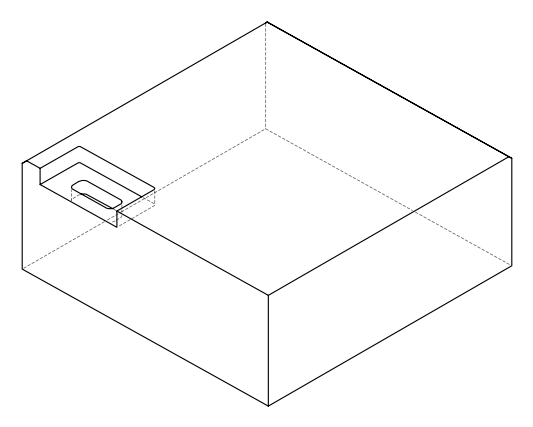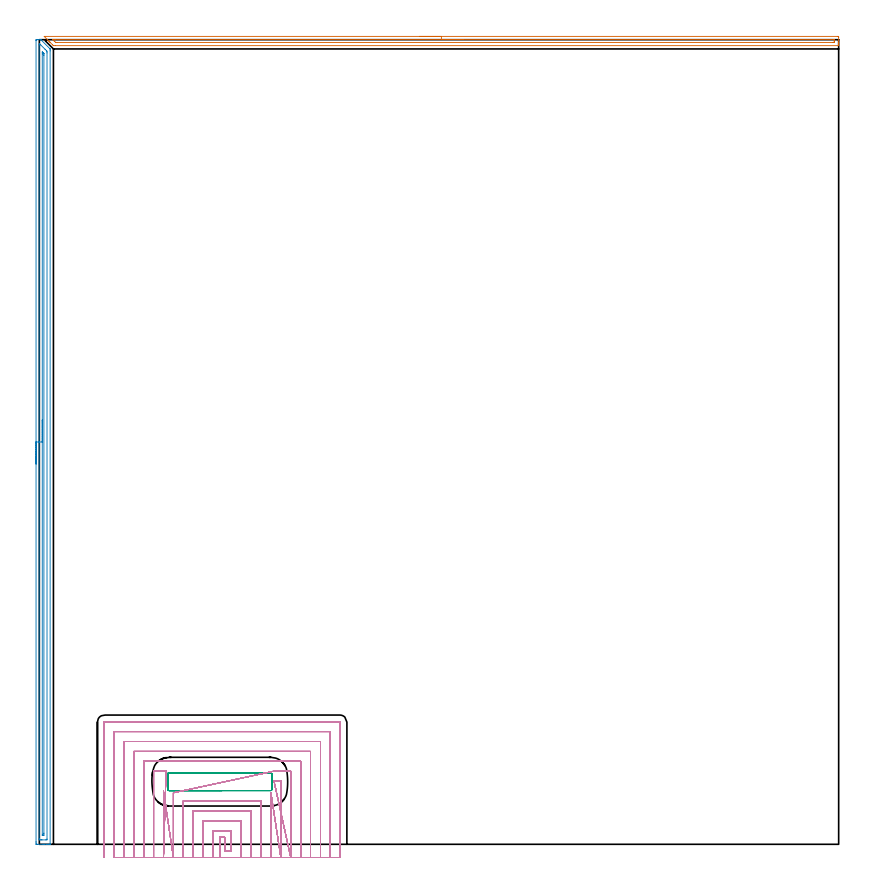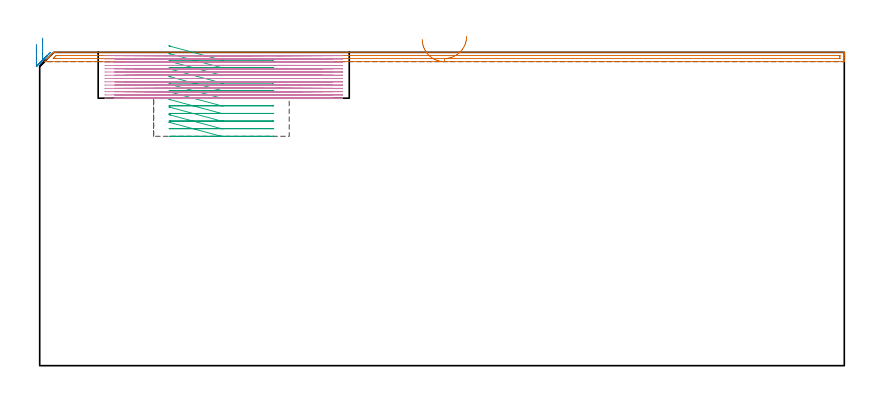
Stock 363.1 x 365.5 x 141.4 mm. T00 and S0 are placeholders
(PLAN: 4 operations, 2 tool changes, 96.2 min)
(1 AREA_MILL | FG_CHAMFER_SURFACE | UGT0205_001 | 5.91 min | 3206 mm3)
(2 AREA_MILL_1 | FG_CHAMFER_SURFACE_1 | UGT0205_001 | 8.9 min | 7441 mm3)
(3 MILL_RECTANGULAR_POCKET | POCKET_RECTANGULAR_STRAIGHT | UGT0201_103 | Follow Part, ap 3.5, ae 75% | 3.56 min | 49445 mm3)
(4 MILL_SLOT | SLOT_PARTIAL_RECTANGULAR | UGT0201_014 | Follow Part, ap 1.5, ae 75% | 77.87 min | 110583 mm3)
(TOOL UGT0205_001 | Chamfer Mill 20 x 3 x 45 deg. | D20 FL50 Z2)
(TOOL UGT0201_103 | End Mill 14 mm | D14 FL19 Z2)
(TOOL UGT0201_014 | End mill 6 mm | D6 FL24 Z4)
(OP 1 AREA_MILL)
G17 G21 G94 G90
T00 M6
G54
G17 G0 G90 X172.65 Y367. S1061 M3
G43 Z151.4 H0
Z147.2
G94 G1 X172.688 Z146.328 F250.
X172.802 Z145.464
X172.991 Z144.612
X173.253 Z143.78
X173.587 Z142.974
X173.99 Z142.2
X174.458 Z141.464
X174.989 Z140.772
X175.579 Z140.129
X176.222 Z139.54
X176.914 Z139.009
X177.65 Z138.54
X178.424 Z138.137
X179.23 Z137.803
X180.062 Z137.541
X180.913 Z137.352
X181.778 Z137.238
X182.65 Z137.2
X362.494
X362.849 Y366.997 Z137.201
X363.09 Y366.992 Z137.203
X363.1 Y366.649 Z137.546
Y365.214 Z138.983
Y364.026 Z140.169
Y363.398 Z140.801
Y363.052 Z141.147
X363.098 Y362.924 Z141.268
X363.09 Y362.802 Z141.388
X362.94 Y362.8 Z141.4
X7.269
X6.504 Y362.805 Z141.395
X6.399 Y362.807 Z141.393
X6.377 Y362.826 Z141.374
X6.047 Y363.151 Z141.045
X4.875 Y364.324 Z139.874
X4.735 Y364.463 Z139.733
X4.591 Y364.607 Z139.59
X4.446 Y364.753 Z139.445
X4.298 Y364.9 Z139.295
X4.145 Y365.054 Z139.144
X4.018 Y365.181 Z139.017
X3.86 Y365.337 Z138.858
X3.699 Y365.5 Z138.698
X2.202 Y366.998 Z137.2
X2.36 Y367.
X182.65
Y365.586 Z138.614
X360.708 Y365.585 Z138.615
X360.903 Y365.584 Z138.616
X361.052 Y365.58 Z138.62
X361.083 Y365.579 Z138.621
X361.09 Y365.562 Z138.638
X361.094 Y365.535 Z138.665
X361.099 Y365.392 Z138.808
X361.1 Y364.9 Z139.3
Y364.517 Z139.683
X361.098 Y364.389 Z139.811
X361.094 Y364.287 Z139.913
X361.09 Y364.224 Z139.976
X361.057 Y364.221 Z139.979
X360.708 Y364.216 Z139.984
X360.515 Y364.215 Z139.985
X8.162
X7.968
X7.619 Y364.219 Z139.981
X7.449 Y364.221 Z139.979
X7.269 Y364.389 Z139.811
X6.752 Y364.9 Z139.3
X6.377 Y365.276 Z138.924
X6.13 Y365.532 Z138.668
X6.09 Y365.579 Z138.621
X6.174 Y365.581 Z138.619
X6.377 Y365.584 Z138.616
X6.569 Y365.585 Z138.615
X7.269 Y365.586 Z138.614
X182.65
X183.521 Z138.652
X184.386 Z138.766
X185.238 Z138.955
X186.07 Z139.217
X186.876 Z139.551
X187.65 Z139.954
X188.386 Z140.423
X189.078 Z140.954
X189.721 Z141.543
X190.31 Z142.186
X190.841 Z142.878
X191.31 Z143.614
X191.713 Z144.388
X192.047 Z145.194
X192.309 Z146.026
X192.498 Z146.878
X192.612 Z147.743
X192.65 Z148.614
G0 Z151.4
M5
M2
(OP 2 AREA_MILL_1)
G17 G21 G94 G90
T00 M6
G54
G17 G0 G90 X-1.5 Y172.75 S1061 M3
G43 Z151.4 H0
Z145.
G94 G1 Y172.788 Z144.128 F250.
Y172.902 Z143.263
Y173.091 Z142.412
Y173.353 Z141.58
Y173.687 Z140.774
Y174.09 Z140.
Y174.558 Z139.264
Y175.09 Z138.572
Y175.679 Z137.929
Y176.322 Z137.34
Y177.014 Z136.808
Y177.75 Z136.34
Y178.524 Z135.937
Y179.33 Z135.603
Y180.162 Z135.341
Y181.014 Z135.152
Y181.878 Z135.038
Y182.75 Z135.
Y365.159
X-1.497 Y365.336 Z135.003
X-1.491 Y365.498 Z135.005
X-1.289 Y365.5 Z135.207
X-0.963 Z135.533
X-0.326 Z136.173
X0.369 Z136.868
X0.487 Y365.499 Z136.986
X0.709 Y365.49 Z137.205
X0.812 Y365.388 Z137.31
X0.865 Y365.336 Z137.363
X4.807 Y361.395 Z141.304
X4.882 Y361.318 Z141.382
X4.893 Y361.297 Z141.393
X4.9 Y360.425 Z141.4
Y0.164
X4.897 Y0.01 Z141.388
X4.867 Y0.007 Z141.358
X4.504 Y0. Z141.003
X4.129 Z140.628
X3.475 Z139.97
X2.261 Z138.758
X1.7 Z138.194
X-0.963 Y0.001 Z135.534
X-1.206 Y0.003 Z135.291
X-1.491 Y0.008 Z135.005
X-1.494 Y0.076 Z135.003
X-1.499 Y0.611 Z135.001
X-1.5 Y1.151 Z135.
Y182.75
X-0.086 Z136.414
X-0.085 Y363.114 Z136.415
X-0.075 Y363.49 Z136.425
X0.056 Y363.493 Z136.556
X0.161 Z136.661
X0.23 Y363.49 Z136.73
X0.281 Y363.457 Z136.781
X0.645 Y363.103 Z137.145
X2.588 Y361.163 Z139.088
X3.32 Y360.425 Z139.82
X3.475 Y360.263 Z139.975
X3.486 Y359.522 Z139.986
X3.485 Y2.386 Z139.985
X3.475 Y2.01 Z139.975
X2.979 Y2.002 Z139.479
X1.207 Y2. Z137.707
X0.812 Y2.001 Z137.312
X0.316 Y2.003 Z136.816
X-0.075 Y2.01 Z136.425
X-0.085 Y2.397 Z136.415
X-0.086 Y2.407 Z136.414
Y182.75
X1.328 Z137.828
X1.329 Y359.013 Z137.829
X1.33 Y359.532 Z137.83
X1.332 Y359.902 Z137.832
X1.334 Y359.942 Z137.834
X1.494 Y359.796 Z137.994
X1.631 Y359.668 Z138.131
X1.7 Y359.601 Z138.2
X1.769 Y359.532 Z138.269
X1.838 Y359.461 Z138.338
X1.978 Y359.316 Z138.478
X2.065 Y359.223 Z138.565
X2.067 Y359.204 Z138.567
X2.07 Y359.16 Z138.57
X2.071 Y358.639 Z138.571
Y358.266
Y5.075
X2.07 Y4.703 Z138.57
X2.064 Y4.182 Z138.564
X2.056 Y4.01 Z138.556
X1.879 Y4.002 Z138.379
X1.7 Z138.2
X1.519 Y4.005 Z138.019
X1.399 Y4.01 Z137.899
X1.335 Y4.021 Z137.835
X1.333 Y4.058 Z137.833
X1.33 Y4.182 Z137.83
X1.329 Y4.556 Z137.829
X1.328 Y182.75 Z137.828
Y183.622 Z137.866
Y184.486 Z137.98
Y185.338 Z138.169
Y186.17 Z138.431
Y186.976 Z138.765
Y187.75 Z139.168
Y188.486 Z139.637
Y189.178 Z140.168
Y189.821 Z140.757
Y190.41 Z141.401
Y190.942 Z142.093
Y191.41 Z142.828
Y191.813 Z143.602
Y192.147 Z144.408
Y192.409 Z145.24
Y192.598 Z146.092
Y192.712 Z146.957
Y192.75 Z147.828
G0 Z151.4
M5
M2
(OP 3 MILL_RECTANGULAR_POCKET)
G17 G21 G94 G90
T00 M6
G54
G17 G0 G90 X58.4 Y25.065 S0 M3
G43 Z151.4 H0
Z144.4
G94 G1 Y24.9 Z144.356 F250.
Y24.829 Z144.337
X58.448 Y24.674 Z144.293
X58.543 Y24.543 Z144.25
X58.674 Y24.448 Z144.206
X58.829 Y24.4 Z144.163
X58.9 Z144.144
X82. Z137.954
X105.1 F500.
G3 X105.6 Y24.9 R0.5
G1 Y32.
G3 X105.1 Y32.5 R0.5
G1 X58.9
G3 X58.4 Y32. R0.5
G1 Y24.9
G3 X58.9 Y24.4 R0.5
G1 X82.
X83.
G0 X58.4 Y25.065 Z140.954
G1 Y24.9 Z140.91 F250.
Y24.829 Z140.891
X58.448 Y24.674 Z140.848
X58.543 Y24.543 Z140.804
X58.674 Y24.448 Z140.761
X58.829 Y24.4 Z140.718
X58.9 Z140.699
X82. Z134.509
X105.1 F500.
G3 X105.6 Y24.9 R0.5
G1 Y32.
G3 X105.1 Y32.5 R0.5
G1 X58.9
G3 X58.4 Y32. R0.5
G1 Y24.9
G3 X58.9 Y24.4 R0.5
G1 X82.
X83.
G0 X58.4 Y25.065 Z137.509
G1 Y24.9 Z137.465 F250.
Y24.829 Z137.446
X58.448 Y24.674 Z137.402
X58.543 Y24.543 Z137.359
X58.674 Y24.448 Z137.316
X58.829 Y24.4 Z137.272
X58.9 Z137.253
X82. Z131.064
X105.1 F500.
G3 X105.6 Y24.9 R0.5
G1 Y32.
G3 X105.1 Y32.5 R0.5
G1 X58.9
G3 X58.4 Y32. R0.5
G1 Y24.9
G3 X58.9 Y24.4 R0.5
G1 X82.
X83.
G0 X58.4 Y25.065 Z134.064
G1 Y24.9 Z134.019 F250.
Y24.829 Z134.
X58.448 Y24.674 Z133.957
X58.543 Y24.543 Z133.914
X58.674 Y24.448 Z133.87
X58.829 Y24.4 Z133.827
X58.9 Z133.808
X82. Z127.618
X105.1 F500.
G3 X105.6 Y24.9 R0.5
G1 Y32.
G3 X105.1 Y32.5 R0.5
G1 X58.9
G3 X58.4 Y32. R0.5
G1 Y24.9
G3 X58.9 Y24.4 R0.5
G1 X82.
X83.
G0 X58.4 Y25.065 Z130.618
G1 Y24.9 Z130.574 F250.
Y24.829 Z130.555
X58.448 Y24.674 Z130.512
X58.543 Y24.543 Z130.468
X58.674 Y24.448 Z130.425
X58.829 Y24.4 Z130.381
X58.9 Z130.362
X82. Z124.173
X105.1 F500.
G3 X105.6 Y24.9 R0.5
G1 Y32.
G3 X105.1 Y32.5 R0.5
G1 X58.9
G3 X58.4 Y32. R0.5
G1 Y24.9
G3 X58.9 Y24.4 R0.5
G1 X82.
X83.
G0 X58.4 Y25.065 Z127.173
G1 Y24.9 Z127.129 F250.
Y24.829 Z127.11
X58.448 Y24.674 Z127.066
X58.543 Y24.543 Z127.023
X58.674 Y24.448 Z126.979
X58.829 Y24.4 Z126.936
X58.9 Z126.917
X82. Z120.727
X105.1 F500.
G3 X105.6 Y24.9 R0.5
G1 Y32.
G3 X105.1 Y32.5 R0.5
G1 X58.9
G3 X58.4 Y32. R0.5
G1 Y24.9
G3 X58.9 Y24.4 R0.5
G1 X82.
X83.
G0 X58.4 Y25.065 Z123.727
G1 Y24.9 Z123.683 F250.
Y24.829 Z123.664
X58.448 Y24.674 Z123.621
X58.543 Y24.543 Z123.577
X58.674 Y24.448 Z123.534
X58.829 Y24.4 Z123.49
X58.9 Z123.471
X82. Z117.282
X105.1 F500.
G3 X105.6 Y24.9 R0.5
G1 Y32.
G3 X105.1 Y32.5 R0.5
G1 X58.9
G3 X58.4 Y32. R0.5
G1 Y24.9
G3 X58.9 Y24.4 R0.5
G1 X82.
X83.
G0 X58.4 Y25.065 Z120.282
G1 Y24.9 Z120.238 F250.
Y24.829 Z120.219
X58.448 Y24.674 Z120.175
X58.543 Y24.543 Z120.132
X58.674 Y24.448 Z120.088
X58.829 Y24.4 Z120.045
X58.9 Z120.026
X82. Z113.836
X105.1 F500.
G3 X105.6 Y24.9 R0.5
G1 Y32.
G3 X105.1 Y32.5 R0.5
G1 X58.9
G3 X58.4 Y32. R0.5
G1 Y24.9
G3 X58.9 Y24.4 R0.5
G1 X82.
X83.
G0 X58.4 Y25.065 Z116.836
G1 Y24.9 Z116.792 F250.
Y24.829 Z116.773
X58.448 Y24.674 Z116.73
X58.543 Y24.543 Z116.686
X58.674 Y24.448 Z116.643
X58.829 Y24.4 Z116.6
X58.9 Z116.581
X82. Z110.391
X105.1 F500.
G3 X105.6 Y24.9 R0.5
G1 Y32.
G3 X105.1 Y32.5 R0.5
G1 X58.9
G3 X58.4 Y32. R0.5
G1 Y24.9
G3 X58.9 Y24.4 R0.5
G1 X82.
X83.
G0 X58.4 Y25.065 Z113.391
G1 Y24.9 Z113.347 F250.
Y24.829 Z113.328
X58.448 Y24.674 Z113.284
X58.543 Y24.543 Z113.241
X58.674 Y24.448 Z113.197
X58.829 Y24.4 Z113.154
X58.9 Z113.135
X82. Z106.945
X105.1 F500.
G3 X105.6 Y24.9 R0.5
G1 Y32.
G3 X105.1 Y32.5 R0.5
G1 X58.9
G3 X58.4 Y32. R0.5
G1 Y24.9
G3 X58.9 Y24.4 R0.5
G1 X82.
X83.
G0 X58.4 Y25.065 Z109.945
G1 Y24.9 Z109.901 F250.
Y24.829 Z109.882
X58.448 Y24.674 Z109.839
X58.543 Y24.543 Z109.795
X58.674 Y24.448 Z109.752
X58.829 Y24.4 Z109.709
X58.9 Z109.69
X82. Z103.5
X105.1 F500.
G3 X105.6 Y24.9 R0.5
G1 Y32.
G3 X105.1 Y32.5 R0.5
G1 X58.9
G3 X58.4 Y32. R0.5
G1 Y24.9
G3 X58.9 Y24.4 R0.5
G1 X82.
X83.
G0 Z151.4
M5
M2
(OP 4 MILL_SLOT)
G17 G21 G94 G90
T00 M6
G54
G17 G0 G90 X81.9 Y-6. S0 M3
G43 Z151.4 H0
Z139.921
G94 G1 Y-3. F250.
Y3.2 F500.
X84.2
Y-3.
X87.2
Y6.2
X78.9
Y-3.
Y-6. F250.
X91.7
Y-3.
Y10.7 F500.
X74.4
Y-3.
Y-6. F250.
X96.2
Y-3.
Y15.2 F500.
X69.9
Y-3.
Y-6. F250.
X100.7
Y-3.
Y19.7 F500.
X65.4
Y-3.
Y-6. F250.
X105.2
Y-3.
Y20.389 F500.
Y23.389 F250.
X109.7 Y-6. F500.
Y-3. F250.
Y28.7 F500.
X109.6
X106.6 F250.
X114.2 Y-6. F500.
Y-3. F250.
Y33.2 F500.
X109.432
X106.432 F250.
X60.9 Y23.4 F500.
Y20.4 F250.
Y-3. F500.
Y-6. F250.
X56.4 Y24.151 F500.
Y21.151 F250.
Y-3. F500.
Y-6. F250.
X57.565 Y33.2 F500.
X54.565 F250.
X51.9 F500.
Y-3.
Y-6. F250.
X118.7
Y-3.
Y37.7 F500.
X47.4
Y-3.
Y-6. F250.
X123.2
Y-3.
Y42.2 F500.
X42.9
Y-3.
Y-6. F250.
X127.7
Y-3.
Y46.7 F500.
X38.4
Y-3.
Y-6. F250.
X132.2
Y-3.
Y51.2 F500.
X33.9
Y-3.
Y-6. F250.
X136.7
Y-3.
Y55.5 F500.
G3 X136.5 Y55.7 R0.2
G1 X29.6
G3 X29.4 Y55.5 R0.2
G1 Y-3.
Y-6. F250.
G0 X81.9 Z138.443
G1 Y-3.
Y3.2 F500.
X84.2
Y-3.
X87.2
Y6.2
X78.9
Y-3.
Y-6. F250.
X91.7
Y-3.
Y10.7 F500.
X74.4
Y-3.
Y-6. F250.
X96.2
Y-3.
Y15.2 F500.
X69.9
Y-3.
Y-6. F250.
X100.7
Y-3.
Y19.7 F500.
X65.4
Y-3.
Y-6. F250.
X105.2
Y-3.
Y20.389 F500.
Y23.389 F250.
X109.7 Y-6. F500.
Y-3. F250.
Y28.7 F500.
X109.6
X106.6 F250.
X114.2 Y-6. F500.
Y-3. F250.
Y33.2 F500.
X109.432
X106.432 F250.
X60.9 Y23.4 F500.
Y20.4 F250.
Y-3. F500.
Y-6. F250.
X56.4 Y24.151 F500.
Y21.151 F250.
Y-3. F500.
Y-6. F250.
X57.565 Y33.2 F500.
X54.565 F250.
X51.9 F500.
Y-3.
Y-6. F250.
X118.7
Y-3.
Y37.7 F500.
X47.4
Y-3.
Y-6. F250.
X123.2
Y-3.
Y42.2 F500.
X42.9
Y-3.
Y-6. F250.
X127.7
Y-3.
Y46.7 F500.
X38.4
Y-3.
Y-6. F250.
X132.2
Y-3.
Y51.2 F500.
X33.9
Y-3.
Y-6. F250.
X136.7
Y-3.
Y55.5 F500.
G3 X136.5 Y55.7 R0.2
G1 X29.6
G3 X29.4 Y55.5 R0.2
G1 Y-3.
Y-6. F250.
G0 X81.9 Z136.964
G1 Y-3.
Y3.2 F500.
X84.2
Y-3.
X87.2
Y6.2
X78.9
Y-3.
Y-6. F250.
X91.7
Y-3.
Y10.7 F500.
X74.4
Y-3.
Y-6. F250.
X96.2
Y-3.
Y15.2 F500.
X69.9
Y-3.
Y-6. F250.
X100.7
Y-3.
Y19.7 F500.
X65.4
Y-3.
Y-6. F250.
X105.2
Y-3.
Y20.389 F500.
Y23.389 F250.
X109.7 Y-6. F500.
Y-3. F250.
Y28.7 F500.
X109.6
X106.6 F250.
X114.2 Y-6. F500.
Y-3. F250.
Y33.2 F500.
X109.432
X106.432 F250.
X60.9 Y23.4 F500.
Y20.4 F250.
Y-3. F500.
Y-6. F250.
X56.4 Y24.151 F500.
Y21.151 F250.
Y-3. F500.
Y-6. F250.
X57.565 Y33.2 F500.
X54.565 F250.
X51.9 F500.
Y-3.
Y-6. F250.
X118.7
Y-3.
Y37.7 F500.
X47.4
Y-3.
Y-6. F250.
X123.2
Y-3.
Y42.2 F500.
X42.9
Y-3.
Y-6. F250.
X127.7
Y-3.
Y46.7 F500.
X38.4
Y-3.
Y-6. F250.
X132.2
Y-3.
Y51.2 F500.
X33.9
Y-3.
Y-6. F250.
X136.7
Y-3.
Y55.5 F500.
G3 X136.5 Y55.7 R0.2
G1 X29.6
G3 X29.4 Y55.5 R0.2
G1 Y-3.
Y-6. F250.
G0 X81.9 Z135.486
G1 Y-3.
Y3.2 F500.
X84.2
Y-3.
X87.2
Y6.2
X78.9
Y-3.
Y-6. F250.
X91.7
Y-3.
Y10.7 F500.
X74.4
Y-3.
Y-6. F250.
X96.2
Y-3.
Y15.2 F500.
X69.9
Y-3.
Y-6. F250.
X100.7
Y-3.
Y19.7 F500.
X65.4
Y-3.
Y-6. F250.
X105.2
Y-3.
Y20.389 F500.
Y23.389 F250.
X109.7 Y-6. F500.
Y-3. F250.
Y28.7 F500.
X109.6
X106.6 F250.
X114.2 Y-6. F500.
Y-3. F250.
Y33.2 F500.
X109.432
X106.432 F250.
X60.9 Y23.4 F500.
Y20.4 F250.
Y-3. F500.
Y-6. F250.
X56.4 Y24.151 F500.
Y21.151 F250.
Y-3. F500.
Y-6. F250.
X57.565 Y33.2 F500.
X54.565 F250.
X51.9 F500.
Y-3.
Y-6. F250.
X118.7
Y-3.
Y37.7 F500.
X47.4
Y-3.
Y-6. F250.
X123.2
Y-3.
Y42.2 F500.
X42.9
Y-3.
Y-6. F250.
X127.7
Y-3.
Y46.7 F500.
X38.4
Y-3.
Y-6. F250.
X132.2
Y-3.
Y51.2 F500.
X33.9
Y-3.
Y-6. F250.
X136.7
Y-3.
Y55.5 F500.
G3 X136.5 Y55.7 R0.2
G1 X29.6
G3 X29.4 Y55.5 R0.2
G1 Y-3.
Y-6. F250.
G0 X81.9 Z134.007
G1 Y-3.
Y3.2 F500.
X84.2
Y-3.
X87.2
Y6.2
X78.9
Y-3.
Y-6. F250.
X91.7
Y-3.
Y10.7 F500.
X74.4
Y-3.
Y-6. F250.
X96.2
Y-3.
Y15.2 F500.
X69.9
Y-3.
Y-6. F250.
X100.7
Y-3.
Y19.7 F500.
X65.4
Y-3.
Y-6. F250.
X105.2
Y-3.
Y20.389 F500.
Y23.389 F250.
X109.7 Y-6. F500.
Y-3. F250.
Y28.7 F500.
X109.6
X106.6 F250.
X114.2 Y-6. F500.
Y-3. F250.
Y33.2 F500.
X109.432
X106.432 F250.
X60.9 Y23.4 F500.
Y20.4 F250.
Y-3. F500.
Y-6. F250.
X56.4 Y24.151 F500.
Y21.151 F250.
Y-3. F500.
Y-6. F250.
X57.565 Y33.2 F500.
X54.565 F250.
X51.9 F500.
Y-3.
Y-6. F250.
X118.7
Y-3.
Y37.7 F500.
X47.4
Y-3.
Y-6. F250.
X123.2
Y-3.
Y42.2 F500.
X42.9
Y-3.
Y-6. F250.
X127.7
Y-3.
Y46.7 F500.
X38.4
Y-3.
Y-6. F250.
X132.2
Y-3.
Y51.2 F500.
X33.9
Y-3.
Y-6. F250.
X136.7
Y-3.
Y55.5 F500.
G3 X136.5 Y55.7 R0.2
G1 X29.6
G3 X29.4 Y55.5 R0.2
G1 Y-3.
Y-6. F250.
G0 X81.9 Z132.529
G1 Y-3.
Y3.2 F500.
X84.2
Y-3.
X87.2
Y6.2
X78.9
Y-3.
Y-6. F250.
X91.7
Y-3.
Y10.7 F500.
X74.4
Y-3.
Y-6. F250.
X96.2
Y-3.
Y15.2 F500.
X69.9
Y-3.
Y-6. F250.
X100.7
Y-3.
Y19.7 F500.
X65.4
Y-3.
Y-6. F250.
X105.2
Y-3.
Y20.389 F500.
Y23.389 F250.
X109.7 Y-6. F500.
Y-3. F250.
Y28.7 F500.
X109.6
X106.6 F250.
X114.2 Y-6. F500.
Y-3. F250.
Y33.2 F500.
X109.432
X106.432 F250.
X60.9 Y23.4 F500.
Y20.4 F250.
Y-3. F500.
Y-6. F250.
X56.4 Y24.151 F500.
Y21.151 F250.
Y-3. F500.
Y-6. F250.
X57.565 Y33.2 F500.
X54.565 F250.
X51.9 F500.
Y-3.
Y-6. F250.
X118.7
Y-3.
Y37.7 F500.
X47.4
Y-3.
Y-6. F250.
X123.2
Y-3.
Y42.2 F500.
X42.9
Y-3.
Y-6. F250.
X127.7
Y-3.
Y46.7 F500.
X38.4
Y-3.
Y-6. F250.
X132.2
Y-3.
Y51.2 F500.
X33.9
Y-3.
Y-6. F250.
X136.7
Y-3.
Y55.5 F500.
G3 X136.5 Y55.7 R0.2
G1 X29.6
G3 X29.4 Y55.5 R0.2
G1 Y-3.
Y-6. F250.
G0 X81.9 Z131.05
G1 Y-3.
Y3.2 F500.
X84.2
Y-3.
X87.2
Y6.2
X78.9
Y-3.
Y-6. F250.
X91.7
Y-3.
Y10.7 F500.
X74.4
Y-3.
Y-6. F250.
X96.2
Y-3.
Y15.2 F500.
X69.9
Y-3.
Y-6. F250.
X100.7
Y-3.
Y19.7 F500.
X65.4
Y-3.
Y-6. F250.
X105.2
Y-3.
Y20.389 F500.
Y23.389 F250.
X109.7 Y-6. F500.
Y-3. F250.
Y28.7 F500.
X109.6
X106.6 F250.
X114.2 Y-6. F500.
Y-3. F250.
Y33.2 F500.
X109.432
X106.432 F250.
X60.9 Y23.4 F500.
Y20.4 F250.
Y-3. F500.
Y-6. F250.
X56.4 Y24.151 F500.
Y21.151 F250.
Y-3. F500.
Y-6. F250.
X57.565 Y33.2 F500.
X54.565 F250.
X51.9 F500.
Y-3.
Y-6. F250.
X118.7
Y-3.
Y37.7 F500.
X47.4
Y-3.
Y-6. F250.
X123.2
Y-3.
Y42.2 F500.
X42.9
Y-3.
Y-6. F250.
X127.7
Y-3.
Y46.7 F500.
X38.4
Y-3.
Y-6. F250.
X132.2
Y-3.
Y51.2 F500.
X33.9
Y-3.
Y-6. F250.
X136.7
Y-3.
Y55.5 F500.
G3 X136.5 Y55.7 R0.2
G1 X29.6
G3 X29.4 Y55.5 R0.2
G1 Y-3.
Y-6. F250.
G0 X81.9 Z129.571
G1 Y-3.
Y3.2 F500.
X84.2
Y-3.
X87.2
Y6.2
X78.9
Y-3.
Y-6. F250.
X91.7
Y-3.
Y10.7 F500.
X74.4
Y-3.
Y-6. F250.
X96.2
Y-3.
Y15.2 F500.
X69.9
Y-3.
Y-6. F250.
X100.7
Y-3.
Y19.7 F500.
X65.4
Y-3.
Y-6. F250.
X105.2
Y-3.
Y20.389 F500.
Y23.389 F250.
X109.7 Y-6. F500.
Y-3. F250.
Y28.7 F500.
X109.6
X106.6 F250.
X114.2 Y-6. F500.
Y-3. F250.
Y33.2 F500.
X109.432
X106.432 F250.
X60.9 Y23.4 F500.
Y20.4 F250.
Y-3. F500.
Y-6. F250.
X56.4 Y24.151 F500.
Y21.151 F250.
Y-3. F500.
Y-6. F250.
X57.568 Y33.2 F500.
X54.568 F250.
X51.9 F500.
Y-3.
Y-6. F250.
X118.7
Y-3.
Y37.7 F500.
X47.4
Y-3.
Y-6. F250.
X123.2
Y-3.
Y42.2 F500.
X42.9
Y-3.
Y-6. F250.
X127.7
Y-3.
Y46.7 F500.
X38.4
Y-3.
Y-6. F250.
X132.2
Y-3.
Y51.2 F500.
X33.9
Y-3.
Y-6. F250.
X136.7
Y-3.
Y55.5 F500.
G3 X136.5 Y55.7 R0.2
G1 X29.6
G3 X29.4 Y55.5 R0.2
G1 Y-3.
Y-6. F250.
G0 X81.9 Z128.093
G1 Y-3.
Y3.2 F500.
X84.2
Y-3.
X87.2
Y6.2
X78.9
Y-3.
Y-6. F250.
X91.7
Y-3.
Y10.7 F500.
X74.4
Y-3.
Y-6. F250.
X96.2
Y-3.
Y15.2 F500.
X69.9
Y-3.
Y-6. F250.
X100.7
Y-3.
Y19.7 F500.
X65.4
Y-3.
Y-6. F250.
X105.2
Y-3.
Y20.389 F500.
Y23.389 F250.
X109.7 Y-6. F500.
Y-3. F250.
Y28.7 F500.
X109.6
X106.6 F250.
X114.2 Y-6. F500.
Y-3. F250.
Y33.2 F500.
X109.432
X106.432 F250.
X60.9 Y23.4 F500.
Y20.4 F250.
Y-3. F500.
Y-6. F250.
X56.4 Y24.151 F500.
Y21.151 F250.
Y-3. F500.
Y-6. F250.
X57.568 Y33.2 F500.
X54.568 F250.
X51.9 F500.
Y-3.
Y-6. F250.
X118.7
Y-3.
Y37.7 F500.
X47.4
Y-3.
Y-6. F250.
X123.2
Y-3.
Y42.2 F500.
X42.9
Y-3.
Y-6. F250.
X127.7
Y-3.
Y46.7 F500.
X38.4
Y-3.
Y-6. F250.
X132.2
Y-3.
Y51.2 F500.
X33.9
Y-3.
Y-6. F250.
X136.7
Y-3.
Y55.5 F500.
G3 X136.5 Y55.7 R0.2
G1 X29.6
G3 X29.4 Y55.5 R0.2
G1 Y-3.
Y-6. F250.
G0 X81.9 Z126.614
G1 Y-3.
Y3.2 F500.
X84.2
Y-3.
X87.2
Y6.2
X78.9
Y-3.
Y-6. F250.
X91.7
Y-3.
Y10.7 F500.
X74.4
Y-3.
Y-6. F250.
X96.2
Y-3.
Y15.2 F500.
X69.9
Y-3.
Y-6. F250.
X100.7
Y-3.
Y19.7 F500.
X65.4
Y-3.
Y-6. F250.
X105.2
Y-3.
Y20.389 F500.
Y23.389 F250.
X109.7 Y-6. F500.
Y-3. F250.
Y28.7 F500.
X109.6
X106.6 F250.
X114.2 Y-6. F500.
Y-3. F250.
Y33.2 F500.
X109.432
X106.432 F250.
X60.9 Y23.4 F500.
Y20.4 F250.
Y-3. F500.
Y-6. F250.
X56.4 Y24.151 F500.
Y21.151 F250.
Y-3. F500.
Y-6. F250.
X57.565 Y33.2 F500.
X54.565 F250.
X51.9 F500.
Y-3.
Y-6. F250.
X118.7
Y-3.
Y37.7 F500.
X47.4
Y-3.
Y-6. F250.
X123.2
Y-3.
Y42.2 F500.
X42.9
Y-3.
Y-6. F250.
X127.7
Y-3.
Y46.7 F500.
X38.4
Y-3.
Y-6. F250.
X132.2
Y-3.
Y51.2 F500.
X33.9
Y-3.
Y-6. F250.
X136.7
Y-3.
Y55.5 F500.
G3 X136.5 Y55.7 R0.2
G1 X29.6
G3 X29.4 Y55.5 R0.2
G1 Y-3.
Y-6. F250.
G0 X81.9 Z125.136
G1 Y-3.
Y3.2 F500.
X84.2
Y-3.
X87.2
Y6.2
X78.9
Y-3.
Y-6. F250.
X91.7
Y-3.
Y10.7 F500.
X74.4
Y-3.
Y-6. F250.
X96.2
Y-3.
Y15.2 F500.
X69.9
Y-3.
Y-6. F250.
X100.7
Y-3.
Y19.7 F500.
X65.4
Y-3.
Y-6. F250.
X105.2
Y-3.
Y20.389 F500.
Y23.389 F250.
X109.7 Y-6. F500.
Y-3. F250.
Y28.7 F500.
X109.6
X106.6 F250.
X114.2 Y-6. F500.
Y-3. F250.
Y33.2 F500.
X109.432
X106.432 F250.
X60.9 Y23.4 F500.
Y20.4 F250.
Y-3. F500.
Y-6. F250.
X56.4 Y24.151 F500.
Y21.151 F250.
Y-3. F500.
Y-6. F250.
X57.565 Y33.2 F500.
X54.565 F250.
X51.9 F500.
Y-3.
Y-6. F250.
X118.7
Y-3.
Y37.7 F500.
X47.4
Y-3.
Y-6. F250.
X123.2
Y-3.
Y42.2 F500.
X42.9
Y-3.
Y-6. F250.
X127.7
Y-3.
Y46.7 F500.
X38.4
Y-3.
Y-6. F250.
X132.2
Y-3.
Y51.2 F500.
X33.9
Y-3.
Y-6. F250.
X136.7
Y-3.
Y55.5 F500.
G3 X136.5 Y55.7 R0.2
G1 X29.6
G3 X29.4 Y55.5 R0.2
G1 Y-3.
Y-6. F250.
G0 X81.9 Z123.657
G1 Y-3.
Y3.2 F500.
X84.2
Y-3.
X87.2
Y6.2
X78.9
Y-3.
Y-6. F250.
X91.7
Y-3.
Y10.7 F500.
X74.4
Y-3.
Y-6. F250.
X96.2
Y-3.
Y15.2 F500.
X69.9
Y-3.
Y-6. F250.
X100.7
Y-3.
Y19.7 F500.
X65.4
Y-3.
Y-6. F250.
X105.2
Y-3.
Y20.389 F500.
Y23.389 F250.
X109.7 Y-6. F500.
Y-3. F250.
Y28.7 F500.
X109.6
X106.6 F250.
X114.2 Y-6. F500.
Y-3. F250.
Y33.2 F500.
X109.432
X106.432 F250.
X60.9 Y23.4 F500.
Y20.4 F250.
Y-3. F500.
Y-6. F250.
X56.4 Y24.151 F500.
Y21.151 F250.
Y-3. F500.
Y-6. F250.
X57.565 Y33.2 F500.
X54.565 F250.
X51.9 F500.
Y-3.
Y-6. F250.
X118.7
Y-3.
Y37.7 F500.
X47.4
Y-3.
Y-6. F250.
X123.2
Y-3.
Y42.2 F500.
X42.9
Y-3.
Y-6. F250.
X127.7
Y-3.
Y46.7 F500.
X38.4
Y-3.
Y-6. F250.
X132.2
Y-3.
Y51.2 F500.
X33.9
Y-3.
Y-6. F250.
X136.7
Y-3.
Y55.5 F500.
G3 X136.5 Y55.7 R0.2
G1 X29.6
G3 X29.4 Y55.5 R0.2
G1 Y-3.
Y-6. F250.
G0 X81.9 Z122.179
G1 Y-3.
Y3.2 F500.
X84.2
Y-3.
X87.2
Y6.2
X78.9
Y-3.
Y-6. F250.
X91.7
Y-3.
Y10.7 F500.
X74.4
Y-3.
Y-6. F250.
X96.2
Y-3.
Y15.2 F500.
X69.9
Y-3.
Y-6. F250.
X100.7
Y-3.
Y19.7 F500.
X65.4
Y-3.
Y-6. F250.
X105.2
Y-3.
Y20.389 F500.
Y23.389 F250.
X109.7 Y-6. F500.
Y-3. F250.
Y28.7 F500.
X109.6
X106.6 F250.
X114.2 Y-6. F500.
Y-3. F250.
Y33.2 F500.
X109.432
X106.432 F250.
X60.9 Y23.4 F500.
Y20.4 F250.
Y-3. F500.
Y-6. F250.
X56.4 Y24.151 F500.
Y21.151 F250.
Y-3. F500.
Y-6. F250.
X57.565 Y33.2 F500.
X54.565 F250.
X51.9 F500.
Y-3.
Y-6. F250.
X118.7
Y-3.
Y37.7 F500.
X47.4
Y-3.
Y-6. F250.
X123.2
Y-3.
Y42.2 F500.
X42.9
Y-3.
Y-6. F250.
X127.7
Y-3.
Y46.7 F500.
X38.4
Y-3.
Y-6. F250.
X132.2
Y-3.
Y51.2 F500.
X33.9
Y-3.
Y-6. F250.
X136.7
Y-3.
Y55.5 F500.
G3 X136.5 Y55.7 R0.2
G1 X29.6
G3 X29.4 Y55.5 R0.2
G1 Y-3.
Y-6. F250.
G0 X81.9 Z120.7
G1 Y-3.
Y3.2 F500.
X84.2
Y-3.
X87.2
Y6.2
X78.9
Y-3.
Y-6. F250.
X91.7
Y-3.
Y10.7 F500.
X74.4
Y-3.
Y-6. F250.
X96.2
Y-3.
Y15.2 F500.
X69.9
Y-3.
Y-6. F250.
X100.7
Y-3.
Y19.7 F500.
X65.4
Y-3.
Y-6. F250.
X105.2
Y-3.
Y20.389 F500.
Y23.389 F250.
X109.7 Y-6. F500.
Y-3. F250.
Y28.7 F500.
X109.6
X106.6 F250.
X114.2 Y-6. F500.
Y-3. F250.
Y33.2 F500.
X109.432
X106.432 F250.
X60.9 Y23.4 F500.
Y20.4 F250.
Y-3. F500.
Y-6. F250.
X56.4 Y24.151 F500.
Y21.151 F250.
Y-3. F500.
Y-6. F250.
X57.565 Y33.2 F500.
X54.565 F250.
X51.9 F500.
Y-3.
Y-6. F250.
X118.7
Y-3.
Y37.7 F500.
X47.4
Y-3.
Y-6. F250.
X123.2
Y-3.
Y42.2 F500.
X42.9
Y-3.
Y-6. F250.
X127.7
Y-3.
Y46.7 F500.
X38.4
Y-3.
Y-6. F250.
X132.2
Y-3.
Y51.2 F500.
X33.9
Y-3.
Y-6. F250.
X136.7
Y-3.
Y55.5 F500.
G3 X136.5 Y55.7 R0.2
G1 X29.6
G3 X29.4 Y55.5 R0.2
G1 Y-3.
Y-6. F250.
G0 Z151.4
M5
M2
